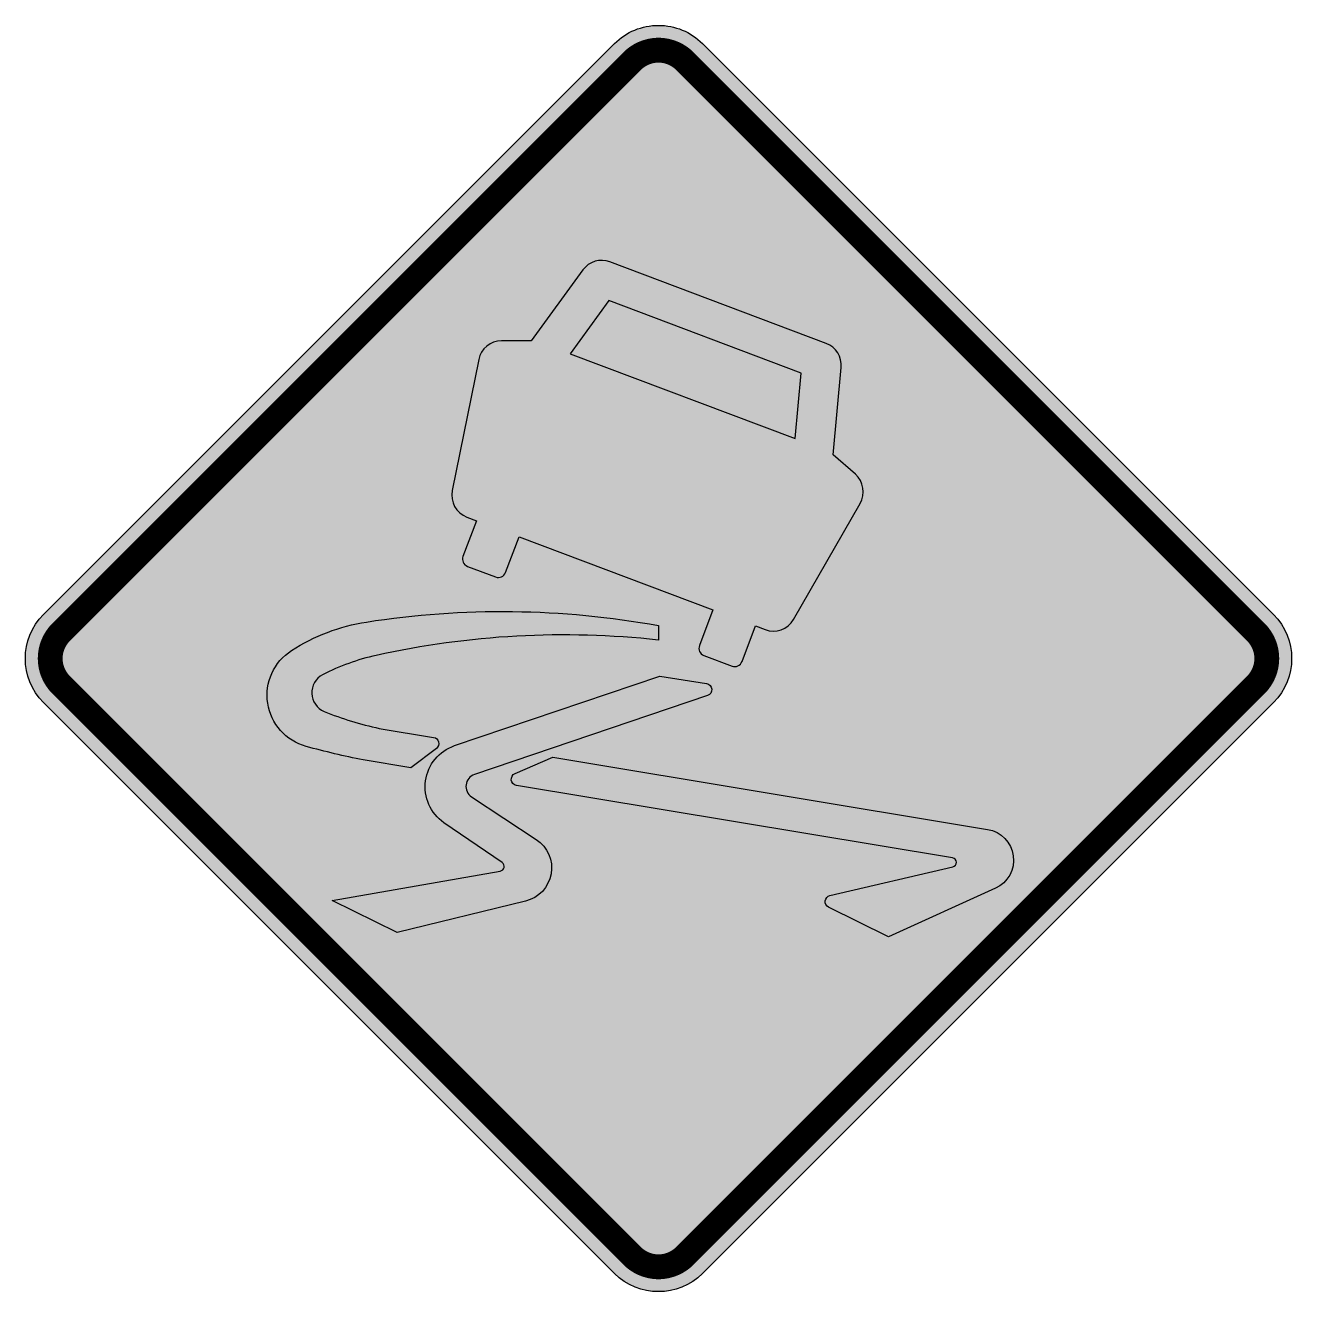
# Model space of a CAD drawing. Header units: millimetres. Extents: x -510 to 510, y -510 to 510.
import ezdxf

# ---------------------------------------------------------------- set-up
doc = ezdxf.new("R2010")
doc.units = ezdxf.units.MM
doc.header["$LTSCALE"] = 10
doc.header["$MEASUREMENT"] = 0
doc.layers.get('0').update_dxf_attribs({"linetype": 'CONTINUOUS'})

msp = doc.modelspace()

# ---------------------------------------------------------------- hatches: boundary and pattern name
h = msp.add_hatch(color=50)
h.dxf.hatch_style = 1
edge = h.paths.add_edge_path()
edge.add_line((-494.9747468305835, 35.35533905932743), (-35.3553390593276, 494.9747468305833))
edge.add_arc((-2.557953848736361e-13, 459.619407771256), 49.99999999999998, 45.000000000000114, 135, ccw=False)
edge.add_line((35.35533905932709, 494.9747468305834), (494.9747468305831, 35.35533905932743))
edge.add_arc((459.6194077712556, 1.13686837721616e-13), 49.99999999999996, -45.000000000000114, 44.999999999999886, ccw=False)
edge.add_line((494.9747468305829, -35.35533905932732), (35.35533905932721, -494.9747468305831))
edge.add_arc((-2.309263891220326e-13, -459.6194077712556), 50.0000000000001, 225, 315, ccw=False)
edge.add_line((-35.3553390593277, -494.9747468305831), (-494.9747468305836, -35.35533905932721))
edge.add_arc((-459.6194077712562, 1.13686837721616e-13), 49.99999999999992, 135, 225, ccw=False)
h = msp.add_hatch(color=256)
h.paths.add_polyline_path([(140.5079941741799, 164.0102471742634), (147.0214204053703, 234.3258014245867, 0.3376414725307062), (134.9682940072879, 253.5988539942703), (-39.11646259213855, 319.2585827896056, 0.3376414725302401), (-60.89520919452657, 312.7459329642704), (-102.4402388673196, 255.6432850370843), (-126.3197279608121, 255.6432850370843, 0.3568573570229472), (-144.6970428736388, 240.6130695194665), (-166.0529824096434, 135.1056596226753, 0.3678179704777068), (-154.2926122558265, 113.8422568687641), (-146.5340748011338, 110.9159612236031), (-157.358662310709, 82.2165481060428, 0.4142135623726255), (-153.7164378065207, 74.16302709581782), (-131.1297344086931, 65.64397667195412, 0.4142135623741046), (-123.0762133985115, 69.28620117613178), (-112.2516258889135, 97.98561429391316), (43.75911846806179, 39.14287950347594), (32.93453095844994, 10.44346638581894, 0.4142135623733138), (36.57675546262472, 2.389945375649035), (59.16345886047225, -6.129105048161648, 0.4142135623734182), (67.21697987050668, -2.486880544039167), (78.0415673801213, 26.21253257378606), (85.8001048350745, 23.28623692858734, 0.3678179704770455), (108.6734339035445, 31.4868113077157), (162.3134986417707, 124.8175841078892, 0.3568573570229682), (158.439530649386, 148.2403391529684)])
h.paths.add_polyline_path([(-70.98196906961714, 245.2940519119858), (-39.8783013332919, 288.0452980174437), (114.9272584199371, 229.6571239582214), (110.050828028268, 177.0137234518783)], flags=16)
h.paths.add_polyline_path([(-0.04917986301175858, 14.85104344405022), (-0.04917986301175858, 26.54839878345183, 0.08392023140288996), (-235.1107929525381, 29.34686175842947, 0.1043042025314961), (-295.3494225396579, 6.438724250494118, 0.6487355027887385), (-283.5636038540526, -70.79442576709113, 0.01800497513373012), (-237.6851744416633, -81.65210872581906), (-199.3316181607186, -88.0205616921352), (-178.7997623537973, -72.3832032785711, 0.6573699029868174), (-181.010231874188, -63.47302289885033), (-224.7135059338777, -56.21627092282682, -0.0463757492327683), (-269.0430946340088, -42.56529230684794, -0.6379735873419599), (-270.3287214046946, -13.12072349148892, -0.0653701758694908), (-227.253579371509, 2.511614258098348, -0.08184045575943406)])
h.paths.add_polyline_path([(39.47119436464302, -29.89151340201306, 0.7821933960185884), (38.66300796473735, -20.21954327457524), (1.136451992857531, -14.16917886149838), (-164.1096235317678, -70.14031598369456, 0.6177272531107258), (-172.6898742954651, -132.1454637042536), (-125.8954288585914, -164.2691611534492, -0.6716997296046398), (-127.3682772447118, -171.0541065369496), (-262.7417774429994, -194.8607400265154), (-210.2425515021667, -220.4901265801092), (-107.0415536778553, -195.3412611939748, 0.6548048329861351), (-98.39950962289254, -145.6745285457376), (-150.4986025878898, -111.2735620223958, -0.6239676315118671), (-148.1965498956986, -93.4571806290858)])
h.paths.add_polyline_path([(236.6680690290211, -160.4165471100966, -0.8203318182835188), (236.9050122165712, -167.768011814361), (138.034391514241, -190.8119629782218, 0.703925590580186), (136.9532394532058, -200.1635189105248), (185.2200079528258, -224.0283075290816), (271.1544032225418, -184.9320421709393, 0.7406966376612095), (264.8966898928334, -137.5140645658879), (-85.01774183829195, -79.41218779515756), (-115.4963567165571, -92.61455350097853, 0.7477659788733443), (-114.3279734490734, -102.1350732475936)])

# ---------------------------------------------------------------- linework, layer by layer
at = {"color": 50, "flags": 128}
msp.add_lwpolyline([(-494.9747468305835, 35.35533905932743), (-35.35533905932763, 494.9747468305833, -0.414213562373095), (35.35533905932709, 494.9747468305834), (494.9747468305831, 35.35533905932743, -0.414213562373095), (494.9747468305829, -35.35533905932732), (35.35533905932724, -494.9747468305831, -0.414213562373095), (-35.3553390593277, -494.9747468305831), (-494.9747468305835, -35.35533905932721, -0.414213562373095)], format="xyb", close=True, dxfattribs=at)
at = {"const_width": 20, "flags": 128}
msp.add_lwpolyline([(21.21320343557687, -480.8326112068972), (480.832611206897, -21.21320343557704, 0.4142135623730951), (480.832611206897, 21.21320343557716), (21.21320343557687, 480.8326112068974, 0.4142135623730951), (-21.21320343557738, 480.8326112068974), (-480.8326112068976, 21.21320343557716, 0.4142135623730951), (-480.8326112068976, -21.21320343557704), (-21.21320343557738, -480.8326112068972, 0.4142135623730951), (21.21320343557687, -480.8326112068972, 0.4142135623730951)], format="xyb", dxfattribs=at)
for points in [[(-126.3197279607491, 255.6432850370843, 0.3568573570226388), (-144.6970428736223, 240.6130695195484), (-166.0529824096386, 135.1056596226989, 0.3678179704784901), (-154.2926122558006, 113.8422568687544), (-146.5340748011337, 110.9159612236031), (-157.3586623107407, 82.21654810595874, 0.4142135623730953), (-153.7164378064273, 74.16302709578258), (-131.1297344086966, 65.64397667195544, 0.4142135623730951), (-123.0762133985204, 69.28620117610808), (-112.2516258889135, 97.98561429391316), (43.75911846806179, 39.14287950347597), (32.93453095845479, 10.44346638583181, 0.4142135623730946), (36.57675546260747, 2.389945375655543), (59.16345886049891, -6.129105048171709, 0.4142135623730955), (67.2169798705143, -2.486880544018959), (78.0415673801213, 26.21253257378606), (85.80010483494897, 23.28623692863471, 0.3678179704784901), (108.6734339035252, 31.4868113076821), (162.3134986417416, 124.8175841078387, 0.3568573570226388), (158.4395306494463, 148.2403391529155), (140.5079941741799, 164.0102471742634), (147.0214204053772, 234.3258014246612, 0.3376414725305831), (134.9682940072256, 253.5988539942938), (-39.11646259216771, 319.2585827896166, 0.3376414725305828), (-60.89520919455849, 312.7459329642265), (-102.4402388673196, 255.6432850370843)], [(-283.5636038540263, -70.79442576709835, -0.6487355027895099), (-295.3494225396026, 6.438724250529617, -0.1043042025311484), (-235.1107929526854, 29.34686175840636, -0.08392023140294323), (-0.04917986301175854, 26.54839878345172), (-0.04917986301175854, 14.85104344405011, 0.0818404557595807), (-227.2535793719071, 2.511614258010354, 0.06537017586892069), (-270.3287214047017, -13.12072349149264, 0.6379735873427909), (-269.0430946339658, -42.56529230686567, 0.0463757492327212), (-224.7135059338783, -56.21627092282677), (-181.0102318741708, -63.47302289885317, -0.657369902985044), (-178.7997623537914, -72.38320327856661), (-199.3316181607186, -88.02056169213517), (-237.6851744416585, -81.65210872581986, -0.01800497513372152)], [(-98.3995096228112, -145.6745285457913, -0.6548048329858691), (-107.04155367793, -195.3412611939931), (-210.2425515021668, -220.4901265801092), (-262.7417774429994, -194.8607400265154), (-127.3682772447325, -171.0541065369532, 0.6716997296044737), (-125.8954288585726, -164.2691611534621), (-172.6898742954795, -132.1454637042438, -0.6177272531107671), (-164.1096235317472, -70.14031598368763), (1.13645199285751, -14.16917886149838), (38.66300796475221, -20.21954327457763, -0.7821933960188918), (39.47119436462525, -29.89151340201909), (-148.1965498956881, -93.45718062908225, 0.6239676315114524), (-150.498602587909, -111.2735620223831)], [(136.9532394532534, -200.1635189105483, -0.7039255905801112), (138.0343915141883, -190.8119629782341), (236.9050122164988, -167.7680118143779, 0.820331818283534), (236.6680690290943, -160.4165471101088), (-114.327973449006, -102.1350732476047, -0.7477659788743326), (-115.496356716608, -92.61455350100061), (-85.01774183829193, -79.41218779515759), (264.8966898928162, -137.5140645658851, -0.7406966376606556), (271.1544032225902, -184.9320421709173), (185.2200079528258, -224.0283075290816)]]:
    msp.add_lwpolyline(points, format="xyb", close=True)
msp.add_lwpolyline([(-39.87830133329192, 288.0452980174437), (-70.98196906961712, 245.2940519119858), (110.050828028268, 177.0137234518783), (114.9272584199371, 229.6571239582214)], close=True)

doc.saveas('drawing.dxf')
